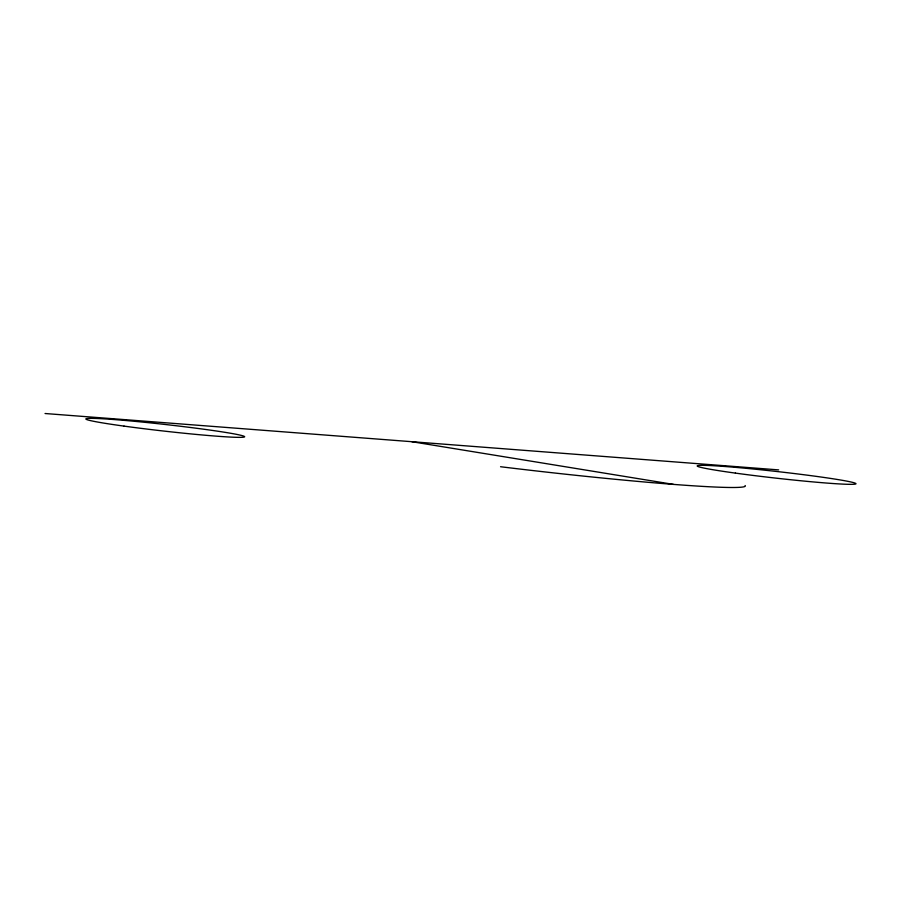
<?xml version="1.0" encoding="UTF-8"?>
<svg xmlns="http://www.w3.org/2000/svg" width="901" height="901" viewBox="0 0 901 901"><rect width="100%" height="100%" fill="white"/><g stroke="black" fill="none" stroke-linecap="round" stroke-linejoin="round"><path stroke-width="1.35" d="M45.05 413.514L778.667 469.894M411.858 441.704L673.441 484.389M745.082 485.526A199.684 8.357 6.4 0 1 500.551 466.729M735.385 473.104A79.874 3.345 6.4 0 0 855.95 483.803A79.874 3.345 6.4 0 0 738.46 467.619A79.874 3.345 6.4 0 0 735.385 473.104M124.034 426.117A79.885 3.345 6.4 0 0 244.621 436.816A79.885 3.345 6.4 0 0 127.109 420.632A79.885 3.345 6.4 0 0 124.034 426.117"/></g></svg>
